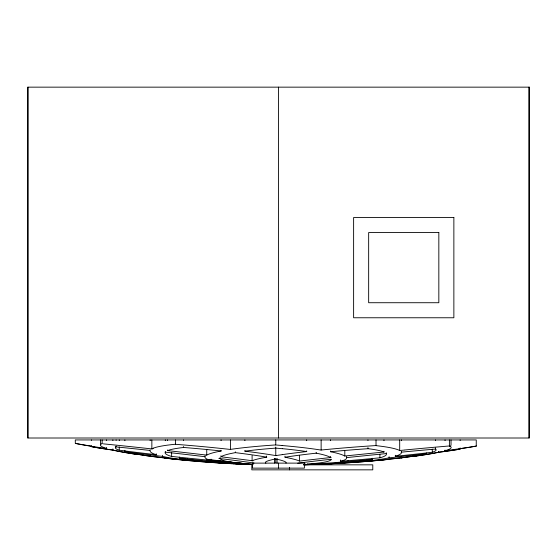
<?xml version="1.0" encoding="UTF-8"?>
<svg xmlns="http://www.w3.org/2000/svg" width="557" height="557" viewBox="0 0 557 557"><rect width="100%" height="100%" fill="white"/><g stroke="black" fill="none" stroke-linecap="round" stroke-linejoin="round"><path stroke-width="0.84" d="M100.518 444.688L100.518 439.933M153.238 448.239L151.852 448.872L151.852 439.933M476.235 446.053L476.263 439.933L75.286 439.933L75.313 443.393M460.103 449.095L460.138 447.946M460.075 449.102L459.971 449.123A91.801 3.196 -5.4 0 1 438.373 452.214M244.885 450.467L244.885 451.17A107.675 7.213 5.1 0 1 275.785 455.591L282.295 454.63M415.271 456.134L413.83 456.322A107.501 8.94 -3.6 0 0 438.679 452.2M387.136 459.497L384.657 459.755M375.857 445.621A107.028 11.112 -0.7 0 1 399.613 450.516L404.055 450.091M348.118 460.66L340.445 461.293L340.445 459.957M307.172 464.009L307.624 463.974M305.097 464.134L305.563 464.106M312.818 464.106L303.837 464.58M314.218 464.169L313.278 464.225M312.331 464.273L312.804 464.246M310.897 464.343L311.377 464.322M322.67 464.002L320.115 464.12M324.39 464.085L322.037 464.169M308.446 464.454L303.871 464.629M320.595 464.141L317.539 464.225M321.041 464.211L322.19 464.183M319.384 464.273L321.876 464.19M316.251 464.273L317.936 464.246M317.734 464.336L319.077 464.301M318.722 464.301L320.003 464.266M314.628 464.336L316.592 464.301M316.091 464.399L318.458 464.329M313.326 464.378L316.919 464.385M312.017 464.427L315.387 464.441M310.709 464.468L312.561 464.441M313.87 464.489L307.749 464.552M309.4 464.503L310.381 464.475M312.359 464.538L307.109 464.677M308.153 464.58L305.104 464.622M309.365 464.629L303.857 464.761M306.796 464.691L303.774 464.649M305.549 464.719L303.69 464.761M252.453 464.837L251.82 464.837L251.82 469.85L372.779 469.85L372.779 464.837L303.551 464.837M252.147 464.538L249.668 464.461M251.437 464.517L251.792 464.531M247.907 464.399L251.221 464.447M248.255 464.413L242.379 464.197M249.097 464.371L245.449 464.239M246.848 464.364L245.324 464.315M251.708 464.427L252.69 464.503M252.774 464.427L248.039 464.239M244.788 464.211L239.392 464.072M243.771 464.246L240.889 464.134M246.291 464.169L242.316 463.988A105.997 10.701 -1.7 0 0 252.85 464.489M239.197 463.974L240.506 464.03M237.881 464.002L240.387 464.106M236.356 463.932L238.835 464.037M237.268 463.96L234.831 463.856M235.695 463.884L232.986 463.765M233.787 463.793L231.434 463.689M250.88 464.392L237.136 463.508M229.881 463.605L232.192 463.709M230.591 463.626L228.321 463.521M228.655 463.515L226.386 463.389M282.295 445.509L275.771 444.973L275.771 439.933M246.758 463.772L206.313 459.998L242.65 463.459L207.845 459.448A107.257 10.618 -1.7 0 1 205.053 456.705L205.046 455.654M282.295 448.691L275.771 448.107L275.771 447.083M238.842 463.111L209.321 459.957L211.096 460.451L211.096 459.17M165.311 451.372L165.311 452.138L172.914 452.987A92.49 1.567 6.4 0 1 204.997 456.698M166.891 458.327L164.406 458.035M75.341 443.4L75.397 443.407A107.035 4.073 6.1 0 0 105.893 448.434M386.231 452.737L386.419 454.122A92.316 9.566 -0.7 0 1 379.916 457.805A107.083 4.045 -5.4 0 1 347.993 460.695M529.073 87.15L529.073 438.004M460.138 439.933L460.138 440.503M451.024 439.933L451.024 445.322M449.402 439.933L449.402 445.997M445.05 439.933L445.05 440.608M445.05 450.035L445.05 450.71M438.665 451.504L438.665 452.277A107.459 8.661 -3.6 0 1 415.264 456.134M435.435 439.933L435.435 440.503M435.435 447.905L435.435 449.046M432.288 449.186L432.288 452.27A107.445 4.08 -5.4 0 1 395.338 456.294L395.338 455.271M426.662 452.904L426.662 453.767A92.253 3.481 -5.4 0 1 389.085 457.847L389.092 456.726M401.395 439.933L401.395 440.678M401.395 451.372L401.395 452.131A107.522 11.161 -0.7 0 1 395.324 456.287M401.319 456.747L401.319 457.868A92.295 7.652 -3.6 0 0 417.29 455.501M399.689 439.933L399.689 450.509M383.968 439.933L383.968 440.671M383.968 451.281L383.968 452.04A107.424 1.838 -5.7 0 0 344.783 456.023A107.598 10.632 2.5 0 0 330.482 451.727L330.468 450.989M379.909 454.456L379.909 457.805M376.017 439.933L376.017 445.607M372.215 458.244L372.215 459.469A91.494 3.356 -5.4 0 1 313.271 464.044M367.954 439.933L367.954 440.483M367.954 447.591L367.954 448.684M346.503 456.524L346.503 457.631A107.076 10.576 2.5 0 1 340.355 461.287M344.804 450.996L344.804 456.023M330.593 456.441L330.593 457.541A92.378 9.121 2.5 0 0 316.188 453.182A92.246 6.197 -4.3 0 0 284.975 457.255L284.954 456.169M330.468 439.933L330.468 440.671M321.131 439.933L321.131 450.049M316.202 452.354L316.202 453.182M306.663 439.933L306.663 440.664M306.663 450.85L306.663 451.574M299.443 455.772L299.443 461.057M289.438 467.344L289.438 469.85M278.423 87.15L278.423 438.004M278.437 463.118L278.437 468.131M277.073 458.425L277.073 463.048M275.771 448.74L275.771 455.591M275.771 459.629L275.771 462.665M274.469 458.411L274.469 463.034M266.587 456.058L266.587 457.137A92.441 6.197 5.1 0 0 235.333 452.653A92.288 9.128 -1.7 0 0 220.955 456.817L220.955 455.765M252.098 455.542L252.098 460.743A107.118 7.206 -4.3 0 1 266.747 457.13M244.885 439.933L244.885 440.636M235.339 451.852L235.339 452.646M230.417 439.933L230.417 449.45M221.073 439.933L221.073 440.622M221.073 450.314L221.073 451.003A107.494 10.646 -1.7 0 0 206.738 455.118M220.092 457.36L220.092 458.522M206.744 449.422L206.744 455.118A107.724 1.81 6.4 0 0 167.573 450.613L167.573 449.945M187.424 458.975L187.424 460.242A107.299 8.877 4.3 0 1 150.376 456.218M183.587 439.933L183.587 440.406M183.587 446.526L183.587 447.466A91.968 6.231 5.1 0 1 221.185 450.989M179.326 457.06L179.326 458.202M175.525 439.933L175.525 444.27M171.64 452.312L171.64 456.441A92.351 9.587 1.4 0 1 165.311 452.138M167.573 439.933L167.573 440.601M165.311 439.933L165.311 440.678M162.456 455.334L162.456 456.364A92.49 3.509 6.1 0 1 124.9 451.783L124.879 450.3M156.211 453.795L156.211 454.721A107.731 4.122 6.1 0 1 119.24 450.202L119.261 446.993M150.146 439.933L150.146 440.594M150.146 449.812L150.146 450.474A107.564 11.182 1.4 0 0 156.225 454.721M150.223 455.208L150.223 456.225A92.462 7.68 4.3 0 1 131.299 453.078M124.879 439.933L124.879 440.671M119.261 439.933L119.261 440.573M116.107 439.933L116.107 440.371M116.107 446.06L116.107 446.93A91.801 7.387 4.3 0 0 119.163 450.195M112.883 439.933L112.883 440.573M112.883 448.858L112.883 450.133A107.647 8.696 4.3 0 0 136.305 454.303L137.711 454.512A107.696 8.975 4.3 0 1 112.862 450.049M106.498 439.933L106.498 440.469M106.498 447.403L106.498 448.476M102.14 439.933L102.14 443.692M91.404 439.933L91.404 440.35M91.404 445.809L91.404 446.651M27.927 87.15L27.927 438.004M275.624 444.939A106.84 10.667 -1.7 0 0 230.222 449.436A107.097 7.185 5.1 0 0 175.629 444.319M282.176 445.53A107.139 10.597 2.5 0 1 320.95 450.056A106.847 7.283 -4.3 0 1 376.128 445.551M404.479 450.014A106.86 1.915 -5.7 0 1 450.46 445.872M449.339 446.004A106.965 8.613 -3.6 0 1 445.182 450.704M475.462 446.164A106.958 4.003 -5.4 0 1 444.563 450.731M476.576 446.025A106.902 3.774 -5.4 0 1 462.108 448.371M460.005 448.67A106.902 3.774 -5.4 0 1 458.919 448.817M91.696 446.164A106.972 3.739 6.2 0 1 75.759 443.428M106.693 448.482A106.909 8.62 4.4 0 1 102.028 443.678M103.358 443.852A107.076 1.817 6.4 0 1 152.326 448.97M153.161 448.239A106.805 11.147 1.5 0 1 175.323 444.249M459.79 449.172A91.849 3.453 -5.4 0 1 438.937 452.263M401.131 452.18A91.787 1.601 -5.7 0 1 434.885 449.109M435.47 449.039A91.856 7.373 -3.6 0 1 432.211 452.27M368.003 460.945A107.062 11.377 -0.7 0 1 366.144 461.154M401.179 457.84A107.028 8.564 -3.6 0 1 378.607 460.103M376.226 460.319A107.028 8.564 -3.6 0 1 372.215 460.66M368.978 460.924A107.028 8.564 -3.6 0 1 366.527 461.126M401.465 457.882A107.028 8.877 -3.6 0 1 364.174 461.419M426.669 453.767A92.26 7.415 -3.6 0 1 401.325 457.868M388.974 457.84A107.035 11.07 -0.7 0 1 363.979 461.384M346.517 457.631A92.232 1.587 -5.6 0 1 386.231 453.593M368.059 448.677A91.912 9.546 -0.7 0 1 384.01 452.033M330.566 451.741A91.752 6.19 -4.3 0 1 367.919 448.705M245.01 451.177A91.738 9.086 -1.7 0 1 275.854 448.12M282.26 454.63A107.438 7.227 -4.3 0 1 306.635 451.574M282.371 448.677A92.009 9.128 2.5 0 1 306.747 451.574M285.149 457.262A107.146 7.213 5 0 1 299.534 461.064M300.084 461.001A107.062 1.845 -5.7 0 1 331.15 457.499M221.651 456.872A107.216 1.866 6.4 0 1 252.975 460.834M112.472 450.021A91.863 3.238 6.1 0 1 91.125 446.623M113.217 450.153A91.919 3.439 6.2 0 1 92.211 446.784M115.285 446.818A91.947 1.629 6.4 0 1 149.791 450.404M187.312 460.256A107.25 11.147 1.4 0 1 162.359 456.364M150.202 456.225A92.42 7.45 4.3 0 1 124.859 451.783M186.539 460.131A107.292 8.661 4.3 0 1 183.246 459.824M179.981 459.511A107.292 8.661 4.3 0 1 177.551 459.274M175.135 459.038A107.292 8.661 4.3 0 1 150.077 456.211M185.648 459.95A107.285 11.391 1.5 0 1 184.409 459.797M372.417 459.476A91.466 9.469 -0.7 0 1 320.714 464.183M387.38 459.518A91.487 7.338 -3.6 0 1 322.914 464.176M384.511 459.741A91.466 7.478 -3.6 0 1 324.473 464.051M320.943 463.744A106.192 10.729 2.4 0 1 320.094 463.807M318.36 463.932A106.192 10.729 2.4 0 1 317.476 463.988M367.502 460.068A91.494 9.629 -0.7 0 1 366.687 460.193M344.156 462.63A91.494 9.629 -0.7 0 1 322.58 463.974M242.406 464.016A106.29 8.473 4.3 0 1 236.683 463.73M232.172 463.487A106.29 8.473 4.3 0 1 226.957 463.18M221.032 462.811A106.29 8.473 4.3 0 1 217.724 462.595M213.059 462.275A106.29 8.473 4.3 0 1 211.061 462.129M242.427 463.967A106.31 10.729 -1.7 0 1 237.978 463.689M232.408 463.271A106.31 10.729 -1.7 0 1 231.085 463.159M206.201 461.69A91.933 9.761 1.4 0 1 203.904 461.468M210.852 460.395A107.271 4.024 6.1 0 1 171.667 456.42M167.636 450.613A91.759 9.525 1.5 0 1 183.699 447.473M331.443 459.253A91.494 9.037 2.5 0 1 307.861 464.009M297.71 463.222A91.459 1.636 -5.6 0 1 330.788 459.295M275.478 458.891A91.647 6.155 5.1 0 1 285.985 463.125M265.884 463.139A91.508 6.162 -4.3 0 1 275.631 458.912M218.817 458.418A91.675 1.58 6.4 0 1 254.013 463.048M253.052 464.12A91.48 9.003 -1.7 0 1 220.154 458.522M237.797 463.605A91.627 3.46 6.1 0 1 179.382 458.265M239.273 463.939A91.571 9.413 1.5 0 1 179.507 458.195M226.281 463.34A91.675 7.283 4.3 0 1 164.594 458.021M227.165 463.494A91.731 7.603 4.3 0 1 166.682 458.348M529.15 87.15L27.85 87.15L27.85 438.004L529.15 438.004L529.15 87.15M453.864 217.515L353.618 217.515L353.618 317.762L453.864 317.762L453.864 217.515M438.832 232.554L368.657 232.554L368.657 302.723L438.832 302.723L438.832 232.554M304.401 463.118L252.474 463.118L252.474 468.131L304.401 468.131L304.401 463.118"/></g></svg>
